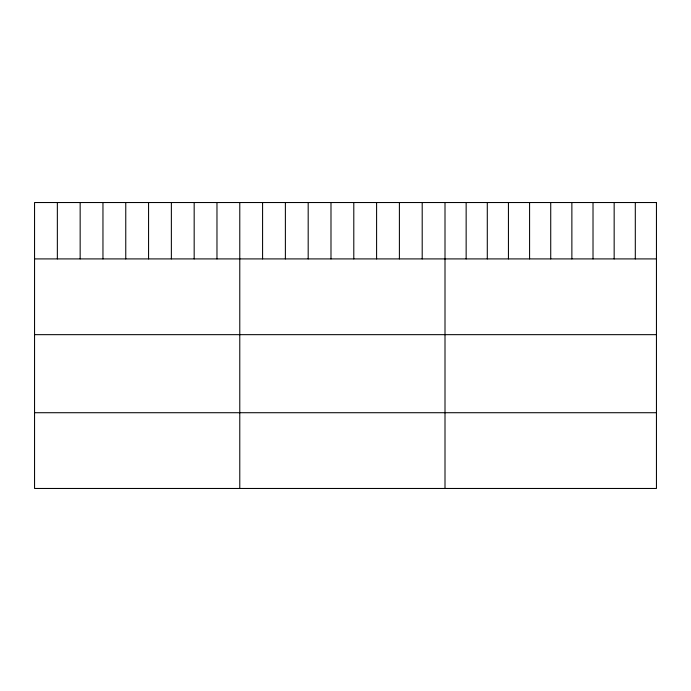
<?xml version="1.0" encoding="UTF-8"?>
<svg xmlns="http://www.w3.org/2000/svg" width="691" height="691" viewBox="0 0 691 691"><rect width="100%" height="100%" fill="white"/><g stroke="black" fill="none" stroke-linecap="round" stroke-linejoin="round"><path stroke-width="1.04" d="M34.55 258.909L656.45 258.909M34.55 334.66L656.45 334.66M34.55 412.717L656.45 412.717M635.305 202.532L635.305 258.909M614.161 202.532L614.161 258.909M593.016 202.532L593.016 258.909M571.872 202.532L571.872 258.909M550.727 202.532L550.727 258.909M529.582 202.532L529.582 258.909M508.438 202.532L508.438 258.909M487.293 202.532L487.293 258.909M466.149 202.532L466.149 258.909M445.004 202.532L445.004 488.468M422.201 202.532L422.201 258.909M399.398 202.532L399.398 258.909M376.595 202.532L376.595 258.909M353.792 202.532L353.792 258.909M330.989 202.532L330.989 258.909M308.186 202.532L308.186 258.909M285.383 202.532L285.383 258.909M262.58 202.532L262.58 258.909M239.777 202.532L239.777 488.468M216.974 202.532L216.974 258.909M194.171 202.532L194.171 258.909M171.368 202.532L171.368 258.909M148.565 202.532L148.565 258.909M125.762 202.532L125.762 258.909M102.959 202.532L102.959 258.909M80.156 202.532L80.156 258.909M57.353 202.532L57.353 258.909M656.45 202.532L34.55 202.532L34.55 488.468L656.45 488.468L656.45 202.532"/></g></svg>
